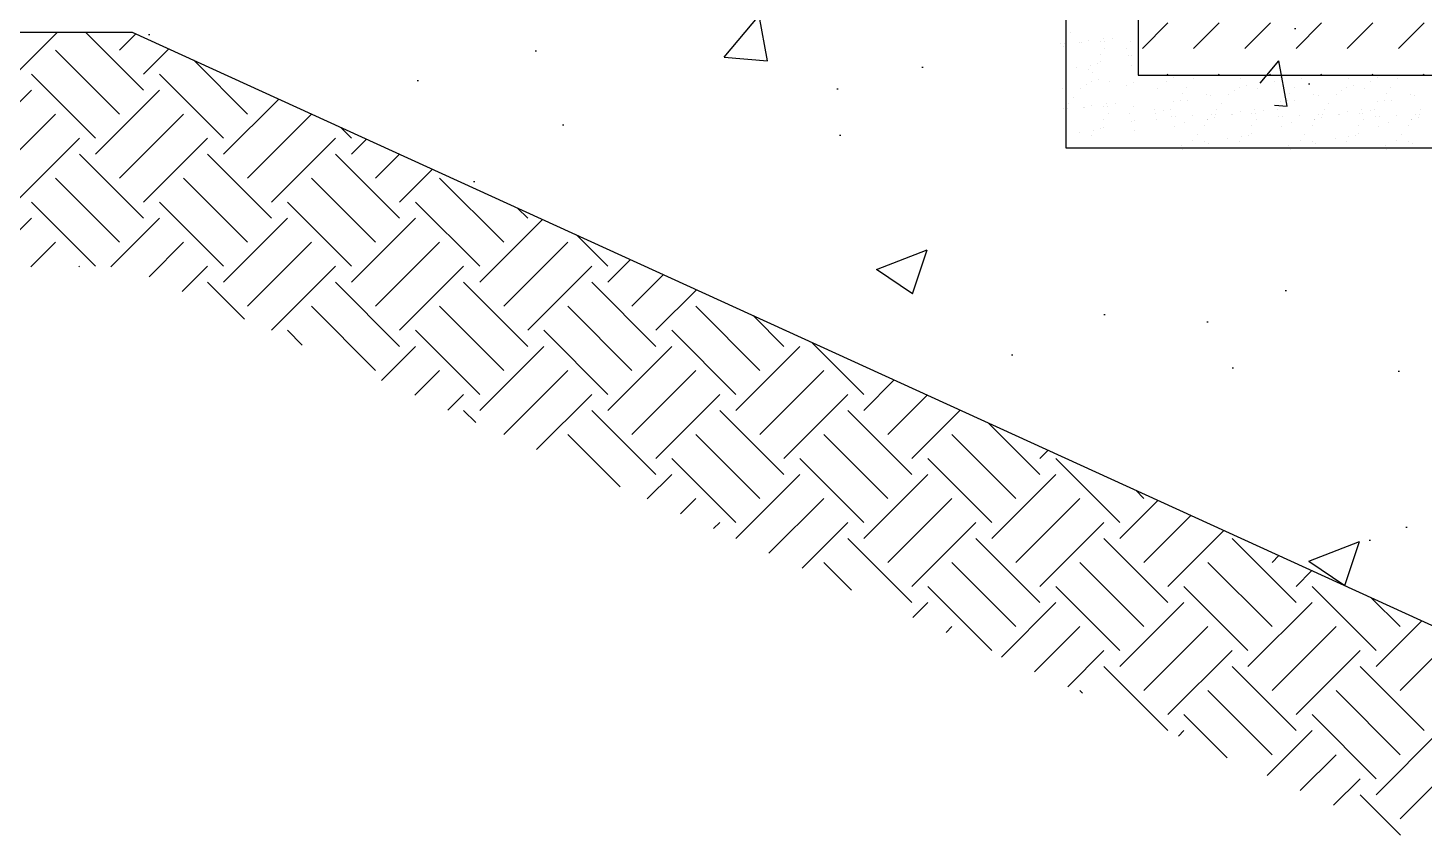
# Model space of a CAD drawing. Extents: x -5157 to -787, y -1161 to 1757.
# Drawn here: x -2146 to -1568, y -402 to -68 of the extents above; entities that cross this region are included whole.
import ezdxf

# ---------------------------------------------------------------- set-up
doc = ezdxf.new("R2010")
doc.units = 0
doc.header["$MEASUREMENT"] = 0
doc.layers.add('LEVEL', color=50, linetype='CONTINUOUS')
doc.layers.add('STAIR', color=140, linetype='CONTINUOUS')

msp = doc.modelspace()

# ---------------------------------------------------------------- hatches: boundary and pattern name
at = {"layer": 'STAIR'}
h = msp.add_hatch(dxfattribs=at)
h.set_pattern_fill('AR-CONC', color=256, scale=30, style=0)
h.set_pattern_definition([(50, (-4696.67, 390.12), (215.178, -18.826), [22.5, -247.5]), (355, (-4696.67, 390.12), (-41.625, 225.658), [18, -198]), (100.4514, (-4678.74, 388.55), (173.553, 206.832), [19.122, -210.343]), (46.184, (-4696.67, 450.12), (320.172, -49.656), [33.75, -371.25]), (96.636, (-4670, 445.98), (280.4, 292.235), [28.683, -315.514]), (351.184, (-4696.67, 450.12), (280.399, 292.236), [27, -297]), (21, (-4666.67, 435.12), (179.072, -120.786), [22.5, -247.5]), (326, (-4666.67, 435.12), (72.995, 217.545), [18, -198]), (71.4514, (-4651.75, 425.05), (252.067, 96.759), [19.122, -210.343]), (37.5, (-4696.67, 390.12), (3.648, 99.8682), [0, -195.6, 0, -201, 0, -198.75]), (7.5, (-4696.67, 390.12), (78.921, 118.3235), [0, -114.6, 0, -191.1, 0, -75.75]), (327.5, (-4763.57, 390.12), (160.1467, -6.7665), [0, -75, 0, -234, 0, -310.5]), (317.5, (-4793.57, 390.12), (174.956, 30.0315), [0, -97.5, 0, -155.4, 0, -220.5])])
edge = h.paths.add_edge_path()
edge.add_line((-4878.66, 662.34), (-4678.66, 662.34))
edge.add_line((-4878.66, 752.34), (-4878.66, 662.34))
edge.add_line((-4878.66, 752.34), (-4398.66, 752.34))
edge.add_line((-4678.66, 662.34), (-3588.97, 71.06))
edge.add_line((-4396.07, 782.34), (-4396.07, 632.34))
edge.add_line((-4396.07, 632.34), (-4146.07, 632.34))
edge.add_line((-4146.07, 632.34), (-4146.07, 482.34))
edge.add_line((-4146.07, 482.34), (-3846.07, 482.34))
edge.add_line((-3846.07, 482.34), (-3846.07, 332.34))
edge.add_line((-3846.07, 332.34), (-3546.07, 332.34))
edge.add_line((-3546.07, 332.34), (-3546.07, 152.34))
edge.add_line((-3588.97, 71.06), (-2247.41, 71.06))
edge.add_line((-3546.07, 152.34), (-2166.07, 152.34))
edge.add_line((-2247.41, 71.06), (-2247.41, -69.79))
edge.add_line((-2166.07, 152.34), (-2166.07, 32.34))
edge.add_line((-2166.07, 32.34), (-1716.07, 32.34))
edge.add_line((-2247.41, -69.79), (-2102.81, -69.79))
edge.add_line((-2102.81, -69.79), (-1457.23, -364.35))
edge.add_line((-1716.07, 32.34), (-1716.07, -117.66))
edge.add_line((-1716.07, -117.66), (-1416.07, -117.66))
edge.add_line((-1416.07, -117.66), (-1416.07, -287.66))
edge.add_line((-1416.07, -287.66), (-813.4, -287.66))
edge.add_line((-1457.23, -364.35), (-809.25, -364.35))
edge.add_line((-809.25, -364.35), (-813.4, -287.66))
h = msp.add_hatch(dxfattribs=at)
h.set_pattern_fill('DASH', color=256, scale=120, angle=45, style=0)
h.set_pattern_definition([(45, (-4696.673, 390.117), (2e-15, 21.213203), [15, -15])])
h.paths.add_polyline_path([(-1336.07, 37.34), (-1361.07, 62.34), (-1686.07, 62.34), (-1686.07, -87.66), (-1336.07, -87.66)])

# ---------------------------------------------------------------- linework, layer by layer
at = {"layer": 'LEVEL'}
for p, q in [((-1686.07, 62.34), (-1686.07, -87.66)), ((-1716.07, 32.34), (-1716.07, -117.66)), ((-2247.41, -69.79), (-2102.81, -69.79)), ((-2102.81, -69.79), (-1457.23, -364.35)), ((-1686.07, -87.66), (-1530.6, -87.66)), ((-1716.07, -117.66), (-1530.6, -117.66))]:
    msp.add_line(p, q, dxfattribs=at)
at = {"layer": 'STAIR'}
for p, q in [((-2151.09, -87.18), (-2133.69, -69.79)), ((-2098.06, -93.81), (-2122.08, -69.79)), ((-2108, -77.24), (-2101.26, -70.5)), ((-1718.32, -74.56), (-1718.32, -74.56)), ((-1716.82, -74.49), (-1716.82, -74.49)), ((-1716.17, -72.39), (-1716.17, -72.39)), ((-1714.25, -69.89), (-1714.25, -69.89)), ((-1710.23, -74.25), (-1710.23, -74.25)), ((-1709.75, -74.18), (-1709.75, -74.18)), ((-1706.56, -73.34), (-1706.56, -73.34)), ((-1701.65, -73.83), (-1701.65, -73.83)), ((-1700.51, -72.5), (-1700.51, -72.5)), ((-1700.15, -73.76), (-1700.15, -73.76)), ((-1696.87, -72.54), (-1696.87, -72.54)), ((-1689.34, -73.5), (-1689.34, -73.5)), ((-2108, -103.75), (-2134.52, -77.24)), ((-2098.06, -87.18), (-2087.6, -76.73)), ((-1717.1, -75.67), (-1717.1, -75.67)), ((-1701.78, -78.94), (-1701.78, -78.94)), ((-1699.87, -76.44), (-1699.87, -76.44)), ((-1690.81, -76.73), (-1690.81, -76.73)), ((-1690.24, -79.66), (-1690.24, -79.66)), ((-1688.74, -79.6), (-1688.74, -79.6)), ((-2054.97, -103.75), (-2077.28, -81.44)), ((-1711.56, -84.37), (-1711.56, -84.37)), ((-1706.79, -85.46), (-1706.79, -85.46)), ((-1705.98, -83.52), (-1705.98, -83.52)), ((-1704.96, -86.42), (-1704.96, -86.42)), ((-1703.05, -82.87), (-1703.05, -82.87)), ((-1701.78, -82.16), (-1701.78, -82.16)), ((-1689.05, -83.75), (-1689.05, -83.75)), ((-2117.94, -113.7), (-2144.46, -87.18)), ((-2064.91, -113.7), (-2091.43, -87.18)), ((-1707.67, -91.55), (-1707.67, -91.55)), ((-1705.56, -90.04), (-1705.56, -90.04)), ((-1702.63, -89.4), (-1702.63, -89.4)), ((-1698.04, -90.41), (-1698.04, -90.41)), ((-1690.86, -91.98), (-1690.86, -91.98)), ((-1688.02, -90.49), (-1688.02, -90.49)), ((-1674.26, -90.17), (-1674.26, -90.17)), ((-1671.42, -88.69), (-1671.42, -88.69)), ((-1663.01, -88.95), (-1663.01, -88.95)), ((-1643.62, -88.99), (-1643.62, -88.99)), ((-1641.29, -91.96), (-1641.29, -91.96)), ((-1629.83, -90.17), (-1629.83, -90.17)), ((-1626.99, -88.69), (-1626.99, -88.69)), ((-1618.58, -88.95), (-1618.58, -88.95)), ((-1599.19, -88.99), (-1599.19, -88.99)), ((-1596.85, -91.96), (-1596.85, -91.96)), ((-1589.78, -90.17), (-1589.78, -90.17)), ((-1586.94, -88.69), (-1586.94, -88.69)), ((-1578.53, -88.95), (-1578.53, -88.95)), ((-2170.98, -120.33), (-2144.46, -93.81)), ((-2117.94, -120.33), (-2091.43, -93.81)), ((-2064.91, -120.33), (-2042.08, -97.5)), ((-1717.38, -93.31), (-1717.38, -93.31)), ((-1712.96, -96.84), (-1712.96, -96.84)), ((-1709.97, -92.94), (-1709.97, -92.94)), ((-1678, -92.98), (-1678, -92.98)), ((-1668.52, -98), (-1668.52, -98)), ((-1667.92, -95.35), (-1667.92, -95.35)), ((-1666, -92.85), (-1666, -92.85)), ((-1665.81, -98.08), (-1665.81, -98.08)), ((-1657.98, -95.66), (-1657.98, -95.66)), ((-1656.04, -95.87), (-1656.04, -95.87)), ((-1648.63, -95.51), (-1648.63, -95.51)), ((-1646.33, -94.11), (-1646.33, -94.11)), ((-1644.21, -92.61), (-1644.21, -92.61)), ((-1636.69, -92.98), (-1636.69, -92.98)), ((-1624.09, -98), (-1624.09, -98)), ((-1623.49, -95.35), (-1623.49, -95.35)), ((-1621.57, -92.85), (-1621.57, -92.85)), ((-1621.38, -98.08), (-1621.38, -98.08)), ((-1613.55, -95.66), (-1613.55, -95.66)), ((-1611.61, -95.87), (-1611.61, -95.87)), ((-1604.19, -95.51), (-1604.19, -95.51)), ((-1601.9, -94.11), (-1601.9, -94.11)), ((-1599.78, -92.61), (-1599.78, -92.61)), ((-1592.26, -92.98), (-1592.26, -92.98)), ((-1584.04, -98), (-1584.04, -98)), ((-1583.44, -95.35), (-1583.44, -95.35)), ((-1581.52, -92.85), (-1581.52, -92.85)), ((-1581.33, -98.08), (-1581.33, -98.08)), ((-1573.5, -95.66), (-1573.5, -95.66)), ((-1571.56, -95.87), (-1571.56, -95.87)), ((-2161.03, -130.27), (-2134.52, -103.75)), ((-2108, -130.27), (-2081.48, -103.75)), ((-2054.97, -130.27), (-2028.45, -103.75)), ((-1717.03, -101.51), (-1717.03, -101.51)), ((-1715.82, -102.63), (-1715.82, -102.63)), ((-1715.53, -101.45), (-1715.53, -101.45)), ((-1714.88, -99.34), (-1714.88, -99.34)), ((-1708.94, -101.21), (-1708.94, -101.21)), ((-1708.46, -101.14), (-1708.46, -101.14)), ((-1705.27, -100.29), (-1705.27, -100.29)), ((-1700.37, -100.79), (-1700.37, -100.79)), ((-1699.23, -99.45), (-1699.23, -99.45)), ((-1698.87, -100.72), (-1698.87, -100.72)), ((-1698.58, -103.4), (-1698.58, -103.4)), ((-1695.59, -99.5), (-1695.59, -99.5)), ((-1689.53, -103.68), (-1689.53, -103.68)), ((-1688.05, -100.46), (-1688.05, -100.46)), ((-1679.19, -102.02), (-1679.19, -102.02)), ((-1678.83, -103.29), (-1678.83, -103.29)), ((-1675.55, -102.07), (-1675.55, -102.07)), ((-1672.92, -101.87), (-1672.92, -101.87)), ((-1671.45, -98.65), (-1671.45, -98.65)), ((-1654.19, -104.02), (-1654.19, -104.02)), ((-1653.54, -101.91), (-1653.54, -101.91)), ((-1651.62, -99.41), (-1651.62, -99.41)), ((-1647.6, -103.78), (-1647.6, -103.78)), ((-1647.12, -103.71), (-1647.12, -103.71)), ((-1643.93, -102.86), (-1643.93, -102.86)), ((-1639.03, -103.35), (-1639.03, -103.35)), ((-1637.88, -102.02), (-1637.88, -102.02)), ((-1637.53, -103.29), (-1637.53, -103.29)), ((-1634.24, -102.07), (-1634.24, -102.07)), ((-1628.49, -101.87), (-1628.49, -101.87)), ((-1627.02, -98.65), (-1627.02, -98.65)), ((-1609.76, -104.02), (-1609.76, -104.02)), ((-1609.11, -101.91), (-1609.11, -101.91)), ((-1607.19, -99.41), (-1607.19, -99.41)), ((-1603.17, -103.78), (-1603.17, -103.78)), ((-1602.69, -103.71), (-1602.69, -103.71)), ((-1599.5, -102.86), (-1599.5, -102.86)), ((-1594.6, -103.35), (-1594.6, -103.35)), ((-1593.45, -102.02), (-1593.45, -102.02)), ((-1593.1, -103.29), (-1593.1, -103.29)), ((-1589.81, -102.07), (-1589.81, -102.07)), ((-1588.44, -101.87), (-1588.44, -101.87)), ((-1586.97, -98.65), (-1586.97, -98.65)), ((-1569.71, -104.02), (-1569.71, -104.02)), ((-1569.06, -101.91), (-1569.06, -101.91)), ((-2011.88, -113.7), (-2016.32, -109.25)), ((-1701.77, -109.83), (-1701.77, -109.83)), ((-1700.5, -105.9), (-1700.5, -105.9)), ((-1700.5, -109.12), (-1700.5, -109.12)), ((-1688.96, -106.62), (-1688.96, -106.62)), ((-1687.46, -106.55), (-1687.46, -106.55)), ((-1678.54, -105.97), (-1678.54, -105.97)), ((-1672.35, -104.81), (-1672.35, -104.81)), ((-1671.17, -108.9), (-1671.17, -108.9)), ((-1670.86, -104.74), (-1670.86, -104.74)), ((-1667.01, -107.12), (-1667.01, -107.12)), ((-1663.78, -104.44), (-1663.78, -104.44)), ((-1658.54, -108.43), (-1658.54, -108.43)), ((-1657.4, -105.85), (-1657.4, -105.85)), ((-1657.37, -105.99), (-1657.37, -105.99)), ((-1655.69, -104.08), (-1655.69, -104.08)), ((-1654.47, -105.2), (-1654.47, -105.2)), ((-1639.16, -108.47), (-1639.16, -108.47)), ((-1637.24, -105.97), (-1637.24, -105.97)), ((-1627.92, -104.81), (-1627.92, -104.81)), ((-1626.74, -108.9), (-1626.74, -108.9)), ((-1626.43, -104.74), (-1626.43, -104.74)), ((-1622.57, -107.12), (-1622.57, -107.12)), ((-1619.35, -104.44), (-1619.35, -104.44)), ((-1614.11, -108.43), (-1614.11, -108.43)), ((-1612.97, -105.85), (-1612.97, -105.85)), ((-1612.94, -105.99), (-1612.94, -105.99)), ((-1611.26, -104.08), (-1611.26, -104.08)), ((-1610.04, -105.2), (-1610.04, -105.2)), ((-1594.73, -108.47), (-1594.73, -108.47)), ((-1592.81, -105.97), (-1592.81, -105.97)), ((-1587.87, -104.81), (-1587.87, -104.81)), ((-1586.69, -108.9), (-1586.69, -108.9)), ((-1586.37, -104.74), (-1586.37, -104.74)), ((-1582.52, -107.12), (-1582.52, -107.12)), ((-1579.3, -104.44), (-1579.3, -104.44)), ((-1574.06, -108.43), (-1574.06, -108.43)), ((-1572.92, -105.85), (-1572.92, -105.85)), ((-1572.89, -105.99), (-1572.89, -105.99)), ((-1571.21, -104.08), (-1571.21, -104.08)), ((-1569.99, -105.2), (-1569.99, -105.2)), ((-2151.09, -140.21), (-2124.57, -113.7)), ((-2098.06, -140.21), (-2071.54, -113.7)), ((-2045.02, -140.21), (-2018.51, -113.7)), ((-2011.88, -120.33), (-2005.67, -114.11)), ((-1710.27, -111.33), (-1710.27, -111.33)), ((-1705.5, -112.42), (-1705.5, -112.42)), ((-1704.69, -110.48), (-1704.69, -110.48)), ((-1687.77, -110.71), (-1687.77, -110.71)), ((-1663.46, -114.83), (-1663.46, -114.83)), ((-1661.54, -112.34), (-1661.54, -112.34)), ((-1658.56, -115.03), (-1658.56, -115.03)), ((-1648.93, -113.89), (-1648.93, -113.89)), ((-1644.16, -114.99), (-1644.16, -114.99)), ((-1643.35, -113.05), (-1643.35, -113.05)), ((-1640.42, -112.4), (-1640.42, -112.4)), ((-1639.16, -111.69), (-1639.16, -111.69)), ((-1619.02, -114.83), (-1619.02, -114.83)), ((-1617.11, -112.34), (-1617.11, -112.34)), ((-1614.13, -115.03), (-1614.13, -115.03)), ((-1604.5, -113.89), (-1604.5, -113.89)), ((-1599.73, -114.99), (-1599.73, -114.99)), ((-1598.92, -113.05), (-1598.92, -113.05)), ((-1595.99, -112.4), (-1595.99, -112.4)), ((-1594.73, -111.69), (-1594.73, -111.69)), ((-1578.97, -114.83), (-1578.97, -114.83)), ((-1577.06, -112.34), (-1577.06, -112.34)), ((-1574.08, -115.03), (-1574.08, -115.03)), ((-2098.06, -146.84), (-2124.57, -120.33)), ((-2045.02, -146.84), (-2071.54, -120.33)), ((-1991.99, -146.84), (-2018.51, -120.33)), ((-2001.93, -130.27), (-1992.01, -120.35)), ((-1668.28, -116.79), (-1668.28, -116.79)), ((-1667.66, -118.43), (-1667.66, -118.43)), ((-1657.12, -116.1), (-1657.12, -116.1)), ((-1623.85, -116.79), (-1623.85, -116.79)), ((-1623.23, -118.43), (-1623.23, -118.43)), ((-1612.69, -116.1), (-1612.69, -116.1)), ((-1583.8, -116.79), (-1583.8, -116.79)), ((-1583.18, -118.43), (-1583.18, -118.43)), ((-1572.64, -116.1), (-1572.64, -116.1)), ((-1991.99, -140.21), (-1978.35, -126.58)), ((-2108, -156.79), (-2134.52, -130.27)), ((-2054.97, -156.79), (-2081.48, -130.27)), ((-2001.93, -156.79), (-2028.45, -130.27)), ((-1948.9, -156.79), (-1975.42, -130.27)), ((-2117.94, -166.73), (-2144.46, -140.21)), ((-2064.91, -166.73), (-2091.43, -140.21)), ((-2011.88, -166.73), (-2038.39, -140.21)), ((-1958.84, -166.73), (-1985.36, -140.21)), ((-1938.96, -146.84), (-1943.17, -142.63)), ((-2164.61, -166.99), (-2144.46, -146.84)), ((-2111.58, -166.99), (-2091.43, -146.84)), ((-2064.91, -173.36), (-2038.39, -146.84)), ((-2011.88, -173.36), (-1985.36, -146.84)), ((-1958.84, -173.36), (-1932.83, -147.35)), ((-1905.81, -166.73), (-1918.78, -153.76)), ((-2144.72, -166.99), (-2134.52, -156.79)), ((-2095.74, -171.05), (-2081.48, -156.79)), ((-2054.97, -183.3), (-2028.45, -156.79)), ((-2001.93, -183.3), (-1975.42, -156.79)), ((-1948.9, -183.3), (-1922.38, -156.79)), ((-2124.84, -166.99), (-2124.57, -166.73)), ((-2081.99, -177.18), (-2071.54, -166.73)), ((-2045.02, -193.25), (-2018.51, -166.73)), ((-1991.99, -193.25), (-1965.47, -166.73)), ((-1938.96, -193.25), (-1912.44, -166.73)), ((-1905.81, -173.36), (-1896.42, -163.96)), ((-2056.22, -188.67), (-2071.54, -173.36)), ((-1991.99, -199.88), (-2018.51, -173.36)), ((-1938.96, -199.88), (-1965.47, -173.36)), ((-1885.92, -199.88), (-1912.44, -173.36)), ((-1895.87, -183.3), (-1882.76, -170.19)), ((-1885.92, -193.25), (-1869.1, -176.43)), ((-2001.93, -209.82), (-2028.45, -183.3)), ((-1948.9, -209.82), (-1975.42, -183.3)), ((-1895.87, -209.82), (-1922.38, -183.3)), ((-1842.83, -209.82), (-1869.35, -183.3)), ((-1832.89, -199.88), (-1845.63, -187.14)), ((-2032.29, -199.35), (-2038.39, -193.25)), ((-1958.84, -219.76), (-1985.36, -193.25)), ((-1905.81, -219.76), (-1932.33, -193.25)), ((-1852.78, -219.76), (-1879.29, -193.25)), ((-1832.89, -193.25), (-1832.69, -193.04)), ((-1999.47, -213.99), (-1985.36, -199.88)), ((-1958.84, -226.39), (-1932.33, -199.88)), ((-1905.81, -226.39), (-1879.29, -199.88)), ((-1852.78, -226.39), (-1826.26, -199.88)), ((-1799.74, -219.76), (-1821.25, -198.26)), ((-1985.72, -220.12), (-1975.42, -209.82)), ((-1948.9, -236.34), (-1922.38, -209.82)), ((-1895.87, -236.34), (-1869.35, -209.82)), ((-1842.83, -236.34), (-1816.32, -209.82)), ((-1799.74, -226.39), (-1787.17, -213.81)), ((-1971.97, -226.26), (-1965.47, -219.76)), ((-1935.29, -242.62), (-1912.44, -219.76)), ((-1885.92, -246.28), (-1859.41, -219.76)), ((-1832.89, -246.28), (-1806.37, -219.76)), ((-1789.8, -236.34), (-1773.51, -220.04)), ((-1960.49, -231.38), (-1965.47, -226.39)), ((-1885.92, -252.91), (-1912.44, -226.39)), ((-1832.89, -252.91), (-1859.41, -226.39)), ((-1779.86, -252.91), (-1806.37, -226.39)), ((-1779.86, -246.28), (-1759.85, -226.27)), ((-1900.65, -258.07), (-1922.38, -236.34)), ((-1842.83, -262.85), (-1869.35, -236.34)), ((-1789.8, -262.85), (-1816.32, -236.34)), ((-1736.77, -262.85), (-1763.28, -236.34)), ((-1726.82, -252.91), (-1748.09, -231.64)), ((-1852.78, -272.8), (-1879.29, -246.28)), ((-1799.74, -272.8), (-1826.26, -246.28)), ((-1746.71, -272.8), (-1773.23, -246.28)), ((-1726.82, -246.28), (-1723.44, -242.89)), ((-1693.68, -272.8), (-1720.2, -246.28)), ((-1889.45, -263.06), (-1879.29, -252.91)), ((-1852.78, -279.42), (-1826.26, -252.91)), ((-1799.74, -279.42), (-1773.23, -252.91)), ((-1746.71, -279.42), (-1720.2, -252.91)), ((-1683.74, -262.85), (-1687.13, -259.46)), ((-1875.7, -269.2), (-1869.35, -262.85)), ((-1839.02, -285.56), (-1816.32, -262.85)), ((-1789.8, -289.37), (-1763.28, -262.85)), ((-1736.77, -289.37), (-1710.25, -262.85)), ((-1693.68, -279.42), (-1677.92, -263.66)), ((-1683.74, -289.37), (-1664.26, -269.89)), ((-1861.94, -275.33), (-1859.41, -272.8)), ((-1825.27, -291.69), (-1806.37, -272.8)), ((-1779.86, -299.31), (-1753.34, -272.8)), ((-1726.82, -299.31), (-1700.31, -272.8)), ((-1673.79, -299.31), (-1650.6, -276.12)), ((-1779.86, -305.94), (-1806.37, -279.42)), ((-1726.82, -305.94), (-1753.34, -279.42)), ((-1673.79, -305.94), (-1700.31, -279.42)), ((-1620.76, -305.94), (-1647.27, -279.42)), ((-1630.7, -289.37), (-1627.84, -286.51)), ((-1804.91, -300.77), (-1816.32, -289.37)), ((-1736.77, -315.89), (-1763.28, -289.37)), ((-1683.74, -315.89), (-1710.25, -289.37)), ((-1630.7, -315.89), (-1657.22, -289.37)), ((-1620.76, -299.31), (-1614.19, -292.74)), ((-1746.71, -325.83), (-1773.23, -299.31)), ((-1693.68, -325.83), (-1720.2, -299.31)), ((-1640.65, -325.83), (-1667.16, -299.31)), ((-1587.61, -325.83), (-1614.13, -299.31)), ((-1779.43, -312.14), (-1773.23, -305.94)), ((-1742.75, -328.5), (-1720.2, -305.94)), ((-1693.68, -332.46), (-1667.16, -305.94)), ((-1640.65, -332.46), (-1614.13, -305.94)), ((-1577.67, -315.89), (-1589.59, -303.96)), ((-1765.68, -318.28), (-1763.28, -315.89)), ((-1729, -334.63), (-1710.25, -315.89)), ((-1683.74, -342.4), (-1657.22, -315.89)), ((-1630.7, -342.4), (-1604.19, -315.89)), ((-1587.61, -332.46), (-1568.67, -313.51)), ((-1577.67, -342.4), (-1555.01, -319.74)), ((-1715.25, -340.77), (-1700.31, -325.83)), ((-1673.79, -352.35), (-1647.27, -325.83)), ((-1620.76, -352.35), (-1594.24, -325.83)), ((-1673.79, -358.97), (-1700.31, -332.46)), ((-1620.76, -358.97), (-1647.27, -332.46)), ((-1567.73, -358.97), (-1594.24, -332.46)), ((-1709.17, -343.48), (-1710.25, -342.4)), ((-1630.7, -368.92), (-1657.22, -342.4)), ((-1577.67, -368.92), (-1604.19, -342.4)), ((-1649.34, -370.17), (-1667.16, -352.35)), ((-1587.61, -378.86), (-1614.13, -352.35)), ((-1669.41, -361.22), (-1667.16, -358.97)), ((-1632.73, -377.58), (-1614.13, -358.97)), ((-1587.61, -385.49), (-1561.1, -358.97)), ((-1618.98, -383.71), (-1604.19, -368.92)), ((-1577.67, -395.43), (-1551.15, -368.92)), ((-1605.23, -389.85), (-1594.24, -378.86)), ((-1577.54, -402.2), (-1594.24, -385.49))]:
    msp.add_line(p, q, dxfattribs=at)

doc.saveas('drawing.dxf')
